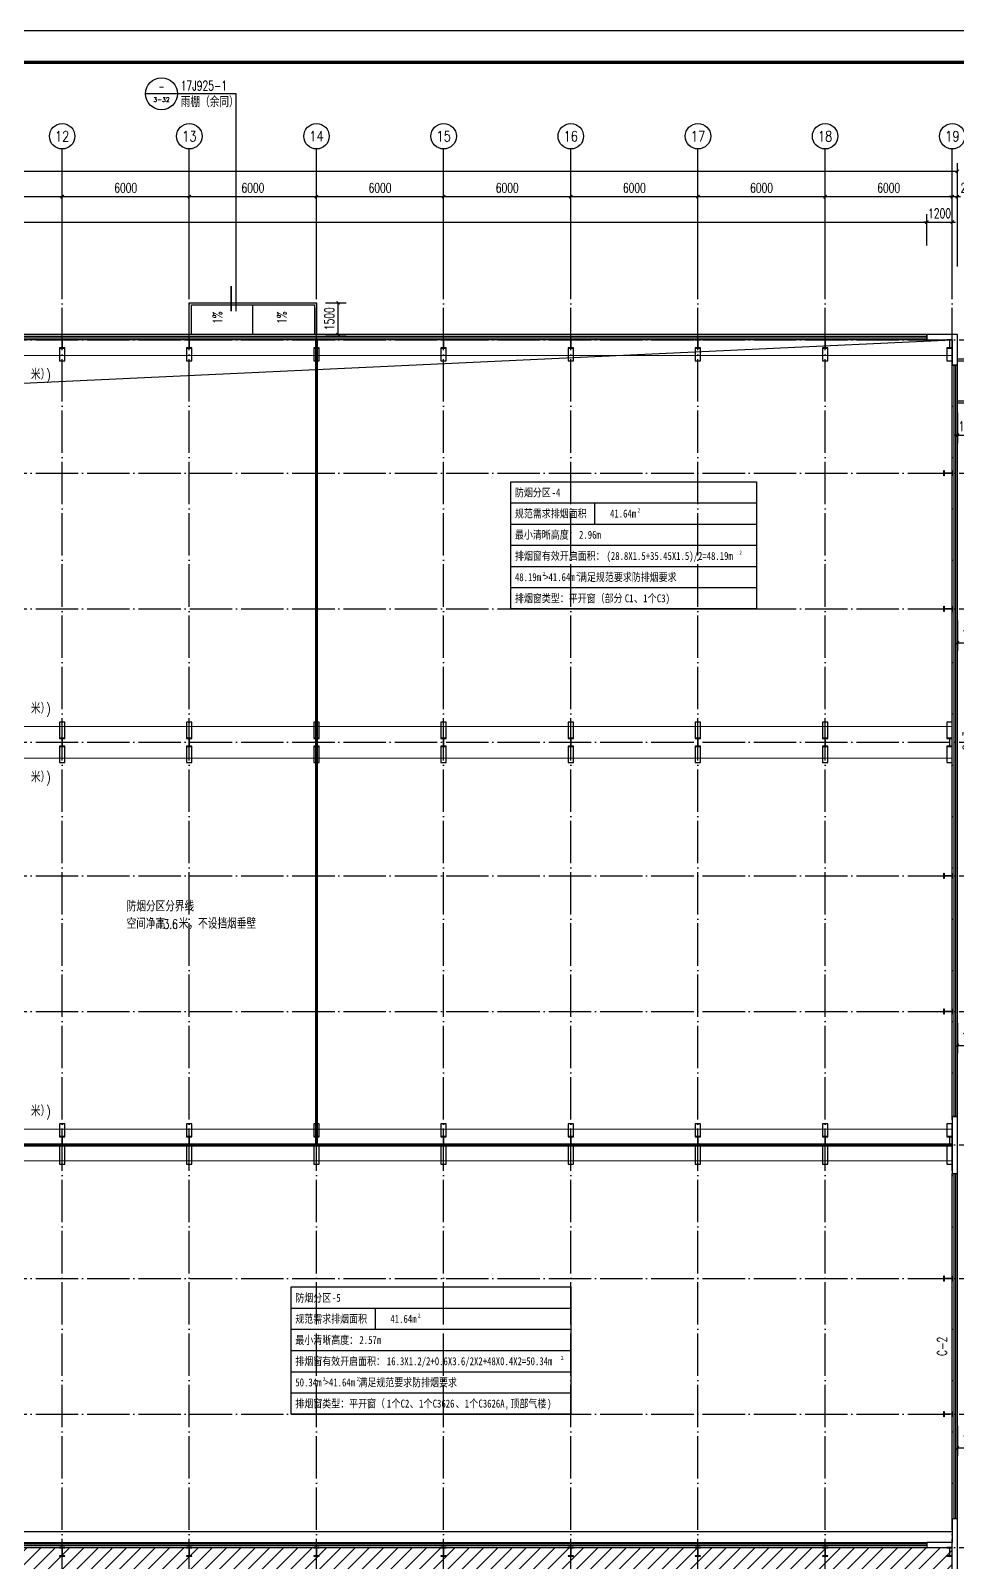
# Model space of a CAD drawing. Extents: x 1900113 to 2270874, y 17288394 to 17931430.
# Drawn here: x 2198437 to 2242164, y 17655456 to 17727738 of the extents above; entities that cross this region are included whole.
import ezdxf
from ezdxf.enums import TextEntityAlignment as Align

# ---------------------------------------------------------------- set-up
doc = ezdxf.new("R2010")
doc.units = 0
doc.header["$LTSCALE"] = 1000
doc.header["$MEASUREMENT"] = 0
doc.linetypes.add('DASH', pattern=[0.35, 0.25, -0.1])
doc.linetypes.add('DOTE', pattern=[2.42, 2, -0.2, 0.02, -0.2])
doc.layers.get('Defpoints').update_dxf_attribs({"color": 250})
for name, color, linetype in [('0 -  屋顶线', 150, 'Continuous'), ('AXIS_TEXT', 7, 'Continuous'), ('AXIS_内部', 151, 'Continuous'), ('AXIS_外部', 171, 'Continuous'), ('COLUMN', 2, 'Continuous'), ('DIM_IDEN', 171, 'Continuous'), ('DIM_LEAD', 145, 'Continuous'), ('DIM_SYMB', 165, 'Continuous'), ('DOTE', 1, 'DOTE'), ('PUB_TEXT', 7, 'Continuous'), ('PUB_WALL', 9, 'Continuous'), ('TK', 4, 'Continuous'), ('WALL-PARAPET', 6, 'Continuous'), ('WINDOW', 140, 'Continuous'), ('WINDOW_TEXT', 7, 'Continuous')]:
    doc.layers.add(name, color=color, linetype=linetype)
doc.styles.add('_TCH_AXIS', font='COMPLEX', dxfattribs={"bigfont": 'GBCBIG'})
doc.styles.add('_TCH_DIM', font='SIMPLEX', dxfattribs={"bigfont": 'GBCBIG'})
doc.styles.add('_TCH_DIM_T3', font='SIMPLEX', dxfattribs={"width": 0.705882, "bigfont": 'GBCBIG'})
doc.styles.add('_TCH_LABEL', font='COMPLEX', dxfattribs={"bigfont": 'GBCBIG'})
doc.styles.add('_TCH_WINDOW', font='SIMPLEX', dxfattribs={"height": 3.5, "bigfont": 'GBCBIG'})
doc.styles.add('COMPLEX', font='COMPLEX')
doc.styles.add('YAYA', font='', dxfattribs={"width": 0.8, "height": 1})
doc.styles.get('YAYA').set_extended_font_data('SimSun')
doc.dimstyles.new('_TCH_ARCH&&150', dxfattribs={"dimtxt": 446.25, "dimasz": 150, "dimexe": 375, "dimexo": 450, "dimgap": 189.375, "dimtad": 1, "dimdec": 0, "dimzin": 0, "dimdsep": 46, "dimtxsty": '_TCH_DIM_T3', "dimblk": 'ARCHTICK', "dimcen": 0.09, "dimclrt": 7, "dimazin": 2, "dimtfac": 1, "dimtdec": 0, "dimtix": 1, "dimtmove": 2, "dimatfit": 3, "dimfxl": 0, "dimtolj": 1, "dimtzin": 0, "dimarcsym": 0})

# ---------------------------------------------------------------- blocks, each defined once
blk = doc.blocks.new('A$C3ACC4A1C')
at = {"layer": 'COLUMN'}
h = blk.add_hatch(color=256, dxfattribs=at)
h.paths.add_polyline_path([(125, 400), (0, 400), (0, 388), (120, 388), (120, 200), (125, 200)])
h.paths.add_polyline_path([(250, 400), (125, 400), (125, 200), (130, 200), (130, 388), (250, 388)])
h.paths.add_polyline_path([(250, 12), (130, 12), (130, 200), (125, 200), (125, 0), (250, 0)])
h.paths.add_polyline_path([(125, 200), (120, 200), (120, 12), (0, 12), (0, 0), (125, 0)])
blk.add_lwpolyline([(0, 0), (0, 12), (120, 12), (120, 388), (0, 388), (0, 400), (250, 400), (250, 388), (130, 388), (130, 12), (250, 12), (250, 0)], close=True, dxfattribs=at)
blk = doc.blocks.new('GeYuanFrame_73583436', base_point=(20.09, 4.53))
at = {"layer": 'TK'}
blk.add_lwpolyline([(20.09, 4.53), (20.09, 598.53), (1071.09, 598.53), (1071.09, 4.53)], close=True, dxfattribs=at)
at = {"layer": 'TK', "const_width": 1}
blk.add_lwpolyline([(45.09, 588.53), (1061.09, 588.53), (1061.09, 14.53), (45.09, 14.53)], close=True, dxfattribs=at)
blk = doc.blocks.new('_ArchTick')
at = {"color": 0, "linetype": 'ByBlock', "const_width": 0.4}
blk.add_lwpolyline([(-0.5, -0.5), (0.5, 0.5)], dxfattribs=at)
blk = doc.blocks.new('*D197')
at = {"layer": 'AXIS_内部', "color": 0, "lineweight": -2}
for p, q in [((2242164, 17709703), (2242164, 17708278)), ((2243364, 17709703), (2243364, 17708278)), ((2242164, 17708653), (2242014, 17708653)), ((2242164, 17708653), (2243364, 17708653)), ((2243364, 17708653), (2243514, 17708653))]:
    blk.add_line(p, q, dxfattribs=at)
at = {"layer": 'Defpoints', "color": 0}
for p in [(2242164, 17710153), (2243364, 17710153), (2243364, 17708653)]:
    blk.add_point(p, dxfattribs=at)
at = {"layer": 'AXIS_内部', "color": 0, "lineweight": -2, "xscale": 150, "yscale": 150, "zscale": 150}
blk.add_blockref('_ArchTick', (2242164, 17708653), dxfattribs=at)
at = {"layer": 'AXIS_内部', "color": 0, "lineweight": -2, "xscale": 150, "yscale": 150, "zscale": 150, "rotation": 180}
blk.add_blockref('_ArchTick', (2243364, 17708653), dxfattribs=at)
at = {"layer": 'AXIS_内部', "color": 7, "insert": (2242764, 17709066), "char_height": 446.2, "attachment_point": 5, "style": '_TCH_DIM_T3'}
blk.add_mtext('\\A1;1200', dxfattribs=at)
blk = doc.blocks.new('*D198')
at = {"layer": 'AXIS_内部', "color": 0, "lineweight": -2}
for p, q in [((2242164, 17699903), (2242164, 17698478)), ((2243664, 17699903), (2243664, 17698478)), ((2242164, 17698853), (2243664, 17698853))]:
    blk.add_line(p, q, dxfattribs=at)
at = {"layer": 'Defpoints', "color": 0}
for p in [(2242164, 17700353), (2243664, 17700353), (2243664, 17698853)]:
    blk.add_point(p, dxfattribs=at)
at = {"layer": 'AXIS_内部', "color": 0, "lineweight": -2, "xscale": 150, "yscale": 150, "zscale": 150, "rotation": 180}
blk.add_blockref('_ArchTick', (2242164, 17698853), dxfattribs=at)
at = {"layer": 'AXIS_内部', "color": 0, "lineweight": -2, "xscale": 150, "yscale": 150, "zscale": 150}
blk.add_blockref('_ArchTick', (2243664, 17698853), dxfattribs=at)
at = {"layer": 'AXIS_内部', "color": 7, "insert": (2242914, 17699266), "char_height": 446.2, "attachment_point": 5, "style": '_TCH_DIM_T3'}
blk.add_mtext('\\A1;1500', dxfattribs=at)
blk = doc.blocks.new('*D208')
at = {"layer": 'AXIS_内部', "color": 0, "lineweight": -2}
for p, q in [((2242164, 17680903), (2242164, 17679478)), ((2243664, 17680903), (2243664, 17679478)), ((2242164, 17679853), (2243664, 17679853))]:
    blk.add_line(p, q, dxfattribs=at)
at = {"layer": 'Defpoints', "color": 0}
for p in [(2242164, 17681353), (2243664, 17681353), (2243664, 17679853)]:
    blk.add_point(p, dxfattribs=at)
at = {"layer": 'AXIS_内部', "color": 0, "lineweight": -2, "xscale": 150, "yscale": 150, "zscale": 150, "rotation": 180}
blk.add_blockref('_ArchTick', (2242164, 17679853), dxfattribs=at)
at = {"layer": 'AXIS_内部', "color": 0, "lineweight": -2, "xscale": 150, "yscale": 150, "zscale": 150}
blk.add_blockref('_ArchTick', (2243664, 17679853), dxfattribs=at)
at = {"layer": 'AXIS_内部', "color": 7, "insert": (2242914, 17680266), "char_height": 446.2, "attachment_point": 5, "style": '_TCH_DIM_T3'}
blk.add_mtext('\\A1;1500', dxfattribs=at)
blk = doc.blocks.new('*D227')
at = {"layer": 'AXIS_内部', "color": 0, "lineweight": -2}
for p, q in [((2240724, 17718703), (2240574, 17718703)), ((2240724, 17717603), (2240724, 17719078)), ((2240724, 17718703), (2241924, 17718703)), ((2241924, 17717603), (2241924, 17719078)), ((2241924, 17718703), (2242074, 17718703))]:
    blk.add_line(p, q, dxfattribs=at)
at = {"layer": 'Defpoints', "color": 0}
for p in [(2241924, 17718703), (2240724, 17717153), (2241924, 17717153)]:
    blk.add_point(p, dxfattribs=at)
at = {"layer": 'AXIS_内部', "color": 0, "lineweight": -2, "xscale": 150, "yscale": 150, "zscale": 150}
blk.add_blockref('_ArchTick', (2240724, 17718703), dxfattribs=at)
at = {"layer": 'AXIS_内部', "color": 0, "lineweight": -2, "xscale": 150, "yscale": 150, "zscale": 150, "rotation": 180}
blk.add_blockref('_ArchTick', (2241924, 17718703), dxfattribs=at)
at = {"layer": 'AXIS_内部', "color": 7, "insert": (2241324, 17719116), "char_height": 446.2, "attachment_point": 5, "style": '_TCH_DIM_T3'}
blk.add_mtext('\\A1;1200', dxfattribs=at)
blk = doc.blocks.new('*D228')
at = {"layer": 'AXIS_内部', "color": 0, "lineweight": -2}
for p, q in [((2135124, 17717603), (2135124, 17719078)), ((2135124, 17718703), (2240724, 17718703)), ((2240724, 17717603), (2240724, 17719078))]:
    blk.add_line(p, q, dxfattribs=at)
at = {"layer": 'Defpoints', "color": 0}
for p in [(2240724, 17718703), (2135124, 17717153), (2240724, 17717153)]:
    blk.add_point(p, dxfattribs=at)
at = {"layer": 'AXIS_内部', "color": 0, "lineweight": -2, "xscale": 150, "yscale": 150, "zscale": 150, "rotation": 180}
blk.add_blockref('_ArchTick', (2135124, 17718703), dxfattribs=at)
at = {"layer": 'AXIS_内部', "color": 0, "lineweight": -2, "xscale": 150, "yscale": 150, "zscale": 150}
blk.add_blockref('_ArchTick', (2240724, 17718703), dxfattribs=at)
at = {"layer": 'AXIS_内部', "color": 7, "insert": (2187924, 17719116), "char_height": 446.2, "attachment_point": 5, "style": '_TCH_DIM_T3'}
blk.add_mtext('\\A1;105600', dxfattribs=at)
blk = doc.blocks.new('*D498')
at = {"layer": 'AXIS_内部', "color": 0, "lineweight": -2}
for p, q in [((2242164, 17661903), (2242164, 17660478)), ((2243664, 17661903), (2243664, 17660478)), ((2242164, 17660853), (2243664, 17660853))]:
    blk.add_line(p, q, dxfattribs=at)
at = {"layer": 'Defpoints', "color": 0}
for p in [(2242164, 17662353), (2243664, 17662353), (2243664, 17660853)]:
    blk.add_point(p, dxfattribs=at)
at = {"layer": 'AXIS_内部', "color": 0, "lineweight": -2, "xscale": 150, "yscale": 150, "zscale": 150, "rotation": 180}
blk.add_blockref('_ArchTick', (2242164, 17660853), dxfattribs=at)
at = {"layer": 'AXIS_内部', "color": 0, "lineweight": -2, "xscale": 150, "yscale": 150, "zscale": 150}
blk.add_blockref('_ArchTick', (2243664, 17660853), dxfattribs=at)
at = {"layer": 'AXIS_内部', "color": 7, "insert": (2242914, 17661266), "char_height": 446.2, "attachment_point": 5, "style": '_TCH_DIM_T3'}
blk.add_mtext('\\A1;1500', dxfattribs=at)
blk = doc.blocks.new('*D499')
at = {"layer": 'AXIS_内部', "color": 0, "lineweight": -2}
for p, q in [((2212344, 17714893), (2213319, 17714893)), ((2212944, 17713393), (2212944, 17714893)), ((2212344, 17713393), (2213319, 17713393))]:
    blk.add_line(p, q, dxfattribs=at)
at = {"layer": 'Defpoints', "color": 0}
for p in [(2211894, 17714893), (2212944, 17714893), (2211894, 17713393)]:
    blk.add_point(p, dxfattribs=at)
at = {"layer": 'AXIS_内部', "color": 0, "lineweight": -2, "xscale": 150, "yscale": 150, "zscale": 150}
for p, rotation in [((2212944, 17714893), 90), ((2212944, 17713393), 270)]:
    blk.add_blockref('_ArchTick', p, dxfattribs=dict(at, rotation=rotation))
at = {"layer": 'AXIS_内部', "color": 7, "insert": (2212531, 17714143), "char_height": 446.2, "attachment_point": 5, "rotation": 90, "style": '_TCH_DIM_T3'}
blk.add_mtext('\\A1;1500', dxfattribs=at)
blk = doc.blocks.new('*D534')
at = {"layer": 'AXIS_外部', "color": 0, "lineweight": -2}
for p, q in [((2193924, 17716603), (2193924, 17720278)), ((2199924, 17716603), (2199924, 17720278)), ((2193924, 17719903), (2199924, 17719903))]:
    blk.add_line(p, q, dxfattribs=at)
at = {"layer": 'Defpoints', "color": 0}
for p in [(2199924, 17719903), (2193924, 17716153), (2199924, 17716153)]:
    blk.add_point(p, dxfattribs=at)
at = {"layer": 'AXIS_外部', "color": 0, "lineweight": -2, "xscale": 150, "yscale": 150, "zscale": 150, "rotation": 180}
blk.add_blockref('_ArchTick', (2193924, 17719903), dxfattribs=at)
at = {"layer": 'AXIS_外部', "color": 0, "lineweight": -2, "xscale": 150, "yscale": 150, "zscale": 150}
blk.add_blockref('_ArchTick', (2199924, 17719903), dxfattribs=at)
at = {"layer": 'AXIS_外部', "color": 7, "insert": (2196924, 17720316), "char_height": 446.2, "attachment_point": 5, "style": '_TCH_DIM_T3'}
blk.add_mtext('\\A1;6000', dxfattribs=at)
blk = doc.blocks.new('*D535')
at = {"layer": 'AXIS_外部', "color": 0, "lineweight": -2}
for p, q in [((2199924, 17716603), (2199924, 17720278)), ((2205924, 17716603), (2205924, 17720278)), ((2199924, 17719903), (2205924, 17719903))]:
    blk.add_line(p, q, dxfattribs=at)
at = {"layer": 'Defpoints', "color": 0}
for p in [(2205924, 17719903), (2199924, 17716153), (2205924, 17716153)]:
    blk.add_point(p, dxfattribs=at)
at = {"layer": 'AXIS_外部', "color": 0, "lineweight": -2, "xscale": 150, "yscale": 150, "zscale": 150, "rotation": 180}
blk.add_blockref('_ArchTick', (2199924, 17719903), dxfattribs=at)
at = {"layer": 'AXIS_外部', "color": 0, "lineweight": -2, "xscale": 150, "yscale": 150, "zscale": 150}
blk.add_blockref('_ArchTick', (2205924, 17719903), dxfattribs=at)
at = {"layer": 'AXIS_外部', "color": 7, "insert": (2202924, 17720316), "char_height": 446.2, "attachment_point": 5, "style": '_TCH_DIM_T3'}
blk.add_mtext('\\A1;6000', dxfattribs=at)
blk = doc.blocks.new('*D536')
at = {"layer": 'AXIS_外部', "color": 0, "lineweight": -2}
for p, q in [((2205924, 17716603), (2205924, 17720278)), ((2211924, 17716603), (2211924, 17720278)), ((2205924, 17719903), (2211924, 17719903))]:
    blk.add_line(p, q, dxfattribs=at)
at = {"layer": 'Defpoints', "color": 0}
for p in [(2211924, 17719903), (2205924, 17716153), (2211924, 17716153)]:
    blk.add_point(p, dxfattribs=at)
at = {"layer": 'AXIS_外部', "color": 0, "lineweight": -2, "xscale": 150, "yscale": 150, "zscale": 150, "rotation": 180}
blk.add_blockref('_ArchTick', (2205924, 17719903), dxfattribs=at)
at = {"layer": 'AXIS_外部', "color": 0, "lineweight": -2, "xscale": 150, "yscale": 150, "zscale": 150}
blk.add_blockref('_ArchTick', (2211924, 17719903), dxfattribs=at)
at = {"layer": 'AXIS_外部', "color": 7, "insert": (2208924, 17720316), "char_height": 446.2, "attachment_point": 5, "style": '_TCH_DIM_T3'}
blk.add_mtext('\\A1;6000', dxfattribs=at)
blk = doc.blocks.new('*D537')
at = {"layer": 'AXIS_外部', "color": 0, "lineweight": -2}
for p, q in [((2211924, 17716603), (2211924, 17720278)), ((2217924, 17716603), (2217924, 17720278)), ((2211924, 17719903), (2217924, 17719903))]:
    blk.add_line(p, q, dxfattribs=at)
at = {"layer": 'Defpoints', "color": 0}
for p in [(2217924, 17719903), (2211924, 17716153), (2217924, 17716153)]:
    blk.add_point(p, dxfattribs=at)
at = {"layer": 'AXIS_外部', "color": 0, "lineweight": -2, "xscale": 150, "yscale": 150, "zscale": 150, "rotation": 180}
blk.add_blockref('_ArchTick', (2211924, 17719903), dxfattribs=at)
at = {"layer": 'AXIS_外部', "color": 0, "lineweight": -2, "xscale": 150, "yscale": 150, "zscale": 150}
blk.add_blockref('_ArchTick', (2217924, 17719903), dxfattribs=at)
at = {"layer": 'AXIS_外部', "color": 7, "insert": (2214924, 17720316), "char_height": 446.2, "attachment_point": 5, "style": '_TCH_DIM_T3'}
blk.add_mtext('\\A1;6000', dxfattribs=at)
blk = doc.blocks.new('*D538')
at = {"layer": 'AXIS_外部', "color": 0, "lineweight": -2}
for p, q in [((2217924, 17716603), (2217924, 17720278)), ((2223924, 17716603), (2223924, 17720278)), ((2217924, 17719903), (2223924, 17719903))]:
    blk.add_line(p, q, dxfattribs=at)
at = {"layer": 'Defpoints', "color": 0}
for p in [(2223924, 17719903), (2217924, 17716153), (2223924, 17716153)]:
    blk.add_point(p, dxfattribs=at)
at = {"layer": 'AXIS_外部', "color": 0, "lineweight": -2, "xscale": 150, "yscale": 150, "zscale": 150, "rotation": 180}
blk.add_blockref('_ArchTick', (2217924, 17719903), dxfattribs=at)
at = {"layer": 'AXIS_外部', "color": 0, "lineweight": -2, "xscale": 150, "yscale": 150, "zscale": 150}
blk.add_blockref('_ArchTick', (2223924, 17719903), dxfattribs=at)
at = {"layer": 'AXIS_外部', "color": 7, "insert": (2220924, 17720316), "char_height": 446.2, "attachment_point": 5, "style": '_TCH_DIM_T3'}
blk.add_mtext('\\A1;6000', dxfattribs=at)
blk = doc.blocks.new('*D539')
at = {"layer": 'AXIS_外部', "color": 0, "lineweight": -2}
for p, q in [((2223924, 17716603), (2223924, 17720278)), ((2229924, 17716603), (2229924, 17720278)), ((2223924, 17719903), (2229924, 17719903))]:
    blk.add_line(p, q, dxfattribs=at)
at = {"layer": 'Defpoints', "color": 0}
for p in [(2229924, 17719903), (2223924, 17716153), (2229924, 17716153)]:
    blk.add_point(p, dxfattribs=at)
at = {"layer": 'AXIS_外部', "color": 0, "lineweight": -2, "xscale": 150, "yscale": 150, "zscale": 150, "rotation": 180}
blk.add_blockref('_ArchTick', (2223924, 17719903), dxfattribs=at)
at = {"layer": 'AXIS_外部', "color": 0, "lineweight": -2, "xscale": 150, "yscale": 150, "zscale": 150}
blk.add_blockref('_ArchTick', (2229924, 17719903), dxfattribs=at)
at = {"layer": 'AXIS_外部', "color": 7, "insert": (2226924, 17720316), "char_height": 446.2, "attachment_point": 5, "style": '_TCH_DIM_T3'}
blk.add_mtext('\\A1;6000', dxfattribs=at)
blk = doc.blocks.new('*D540')
at = {"layer": 'AXIS_外部', "color": 0, "lineweight": -2}
for p, q in [((2229924, 17716603), (2229924, 17720278)), ((2235924, 17716603), (2235924, 17720278)), ((2229924, 17719903), (2235924, 17719903))]:
    blk.add_line(p, q, dxfattribs=at)
at = {"layer": 'Defpoints', "color": 0}
for p in [(2235924, 17719903), (2229924, 17716153), (2235924, 17716153)]:
    blk.add_point(p, dxfattribs=at)
at = {"layer": 'AXIS_外部', "color": 0, "lineweight": -2, "xscale": 150, "yscale": 150, "zscale": 150, "rotation": 180}
blk.add_blockref('_ArchTick', (2229924, 17719903), dxfattribs=at)
at = {"layer": 'AXIS_外部', "color": 0, "lineweight": -2, "xscale": 150, "yscale": 150, "zscale": 150}
blk.add_blockref('_ArchTick', (2235924, 17719903), dxfattribs=at)
at = {"layer": 'AXIS_外部', "color": 7, "insert": (2232924, 17720316), "char_height": 446.2, "attachment_point": 5, "style": '_TCH_DIM_T3'}
blk.add_mtext('\\A1;6000', dxfattribs=at)
blk = doc.blocks.new('*D541')
at = {"layer": 'AXIS_外部', "color": 0, "lineweight": -2}
for p, q in [((2235924, 17716603), (2235924, 17720278)), ((2241924, 17716603), (2241924, 17720278)), ((2235924, 17719903), (2241924, 17719903))]:
    blk.add_line(p, q, dxfattribs=at)
at = {"layer": 'Defpoints', "color": 0}
for p in [(2241924, 17719903), (2235924, 17716153), (2241924, 17716153)]:
    blk.add_point(p, dxfattribs=at)
at = {"layer": 'AXIS_外部', "color": 0, "lineweight": -2, "xscale": 150, "yscale": 150, "zscale": 150, "rotation": 180}
blk.add_blockref('_ArchTick', (2235924, 17719903), dxfattribs=at)
at = {"layer": 'AXIS_外部', "color": 0, "lineweight": -2, "xscale": 150, "yscale": 150, "zscale": 150}
blk.add_blockref('_ArchTick', (2241924, 17719903), dxfattribs=at)
at = {"layer": 'AXIS_外部', "color": 7, "insert": (2238924, 17720316), "char_height": 446.2, "attachment_point": 5, "style": '_TCH_DIM_T3'}
blk.add_mtext('\\A1;6000', dxfattribs=at)
blk = doc.blocks.new('*D542')
at = {"layer": 'AXIS_外部', "color": 0, "lineweight": -2}
for p, q in [((2241924, 17716603), (2241924, 17720278)), ((2242164, 17716603), (2242164, 17720278)), ((2241924, 17719903), (2241774, 17719903)), ((2241924, 17719903), (2242164, 17719903)), ((2242164, 17719903), (2242314, 17719903))]:
    blk.add_line(p, q, dxfattribs=at)
at = {"layer": 'Defpoints', "color": 0}
for p in [(2242164, 17719903), (2241924, 17716153), (2242164, 17716153)]:
    blk.add_point(p, dxfattribs=at)
at = {"layer": 'AXIS_外部', "color": 0, "lineweight": -2, "xscale": 150, "yscale": 150, "zscale": 150}
blk.add_blockref('_ArchTick', (2241924, 17719903), dxfattribs=at)
at = {"layer": 'AXIS_外部', "color": 0, "lineweight": -2, "xscale": 150, "yscale": 150, "zscale": 150, "rotation": 180}
blk.add_blockref('_ArchTick', (2242164, 17719903), dxfattribs=at)
at = {"layer": 'AXIS_外部', "color": 7, "insert": (2242719, 17720316), "char_height": 446.2, "attachment_point": 5, "style": '_TCH_DIM_T3'}
blk.add_mtext('\\A1;240', dxfattribs=at)
blk = doc.blocks.new('*D543')
at = {"layer": 'AXIS_外部', "color": 0, "lineweight": -2}
for p, q in [((2133684, 17716603), (2133684, 17721478)), ((2242164, 17716603), (2242164, 17721478)), ((2133684, 17721103), (2242164, 17721103))]:
    blk.add_line(p, q, dxfattribs=at)
at = {"layer": 'Defpoints', "color": 0}
for p in [(2242164, 17721103), (2133684, 17716153), (2242164, 17716153)]:
    blk.add_point(p, dxfattribs=at)
at = {"layer": 'AXIS_外部', "color": 0, "lineweight": -2, "xscale": 150, "yscale": 150, "zscale": 150, "rotation": 180}
blk.add_blockref('_ArchTick', (2133684, 17721103), dxfattribs=at)
at = {"layer": 'AXIS_外部', "color": 0, "lineweight": -2, "xscale": 150, "yscale": 150, "zscale": 150}
blk.add_blockref('_ArchTick', (2242164, 17721103), dxfattribs=at)
at = {"layer": 'AXIS_外部', "color": 7, "insert": (2187924, 17721516), "char_height": 446.2, "attachment_point": 5, "style": '_TCH_DIM_T3'}
blk.add_mtext('\\A1;108480', dxfattribs=at)
blk = doc.blocks.new('$WINLIB2D$00000001')
for p, q in [((-0.5, 0.5), (0.5, 0.5)), ((-0.5, 0.5), (-0.5, -0.5)), ((0.5, -0.5), (0.5, 0.5)), ((0.5, 0.16667), (-0.5, 0.16667)), ((0.5, -0.16667), (-0.5, -0.16667)), ((-0.5, -0.5), (0.5, -0.5))]:
    blk.add_line(p, q)
blk = doc.blocks.new('_AXISO')
blk.add_circle((0, 0), 0.5)
at = {"layer": 'AXIS_TEXT', "style": 'COMPLEX', "width": 1.041667}
blk.add_attdef('A', text='', height=0.56, dxfattribs=at).set_placement((-0.25, -0.28), (0.25, -0.28), align=Align.FIT)

msp = doc.modelspace()

# ---------------------------------------------------------------- hatches: boundary and pattern name
h = msp.add_hatch()
h.set_pattern_fill('ANSI31', color=250, scale=300, style=0)
h.set_pattern_definition([(45, (53131.6, -1230649.84), (-336.759605, 336.759605), [])])
h.paths.add_polyline_path([(2241923.5, 17656153.4), (2133923.5, 17656153.4), (2133923.5, 17652153.4), (2187810, 17652153.4), (2187886.5, 17652363.4), (2187960.5, 17651943.4), (2188035, 17652153.4), (2241923.5, 17652153.4)])
h.paths.add_polyline_path([(2186716.3, 17653731.3), (2187472.4, 17653731.3), (2187472.4, 17654978.8), (2186716.3, 17654978.8)], flags=24)
h.paths.add_polyline_path([(2185343, 17653707.6), (2187144.5, 17653707.6), (2187144.5, 17655029.1), (2185343, 17655029.1)], flags=24)
h.paths.add_polyline_path([(2184334.6, 17653731.3), (2185771.2, 17653731.3), (2185771.2, 17654978.8), (2184334.6, 17654978.8)], flags=24)
h.paths.add_polyline_path([(2182956.5, 17653691.5), (2184767.5, 17653691.5), (2184767.5, 17655041.5), (2182956.5, 17655041.5)], flags=24)

# ---------------------------------------------------------------- linework, layer by layer
at = {"color": 156, "linetype": 'DASH', "ltscale": 2, "const_width": 150}
for points in [[(2211923.5, 17713153.4), (2211923.5, 17675153.4)], [(2133923.5, 17675153.4), (2241923.5, 17675153.4)]]:
    msp.add_lwpolyline(points, dxfattribs=at)
at = {"layer": '0 -  屋顶线'}
msp.add_line((2208923.5, 17713413.4), (2208923.5, 17714793.4), dxfattribs=at)
for points in [[(2205923.5, 17714893.4), (2211923.5, 17714893.4), (2211923.5, 17713393.4), (2205923.5, 17713393.4)], [(2206023.5, 17714793.4), (2211823.5, 17714793.4), (2211823.5, 17713393.4), (2206023.5, 17713393.4)], [(2243363.5, 17712253.4), (2243363.5, 17710153.4), (2242163.5, 17710153.4), (2242163.5, 17712253.4)], [(2243263.5, 17712153.4), (2243263.5, 17710253.4), (2242163.5, 17710253.4), (2242163.5, 17712153.4)]]:
    msp.add_lwpolyline(points, close=True, dxfattribs=at)
at = {"layer": 'AXIS_外部'}
for p, q in [((2199923.5, 17716153.4), (2199923.5, 17722153.4)), ((2205923.5, 17716153.4), (2205923.5, 17722153.4)), ((2211923.5, 17716153.4), (2211923.5, 17722153.4)), ((2217923.5, 17716153.4), (2217923.5, 17722153.4)), ((2223923.5, 17716153.4), (2223923.5, 17722153.4)), ((2229923.5, 17716153.4), (2229923.5, 17722153.4)), ((2235923.5, 17716153.4), (2235923.5, 17722153.4)), ((2241923.5, 17716153.4), (2241923.5, 17722153.4))]:
    msp.add_line(p, q, dxfattribs=at)
at = {"layer": 'DIM_IDEN'}
for p, q in [((2205362.2, 17724758.1), (2203862.2, 17724758.1)), ((2208129.3, 17724758.1), (2205362.2, 17724758.1)), ((2208129.3, 17714495.8), (2208129.3, 17724758.1))]:
    msp.add_line(p, q, dxfattribs=at)
at = {"layer": 'DIM_IDEN', "const_width": 75}
msp.add_lwpolyline([(2207904.3, 17714495.8), (2207904.3, 17715679.4)], dxfattribs=at)
at = {"layer": 'DIM_IDEN'}
msp.add_circle((2204612.2, 17724758.1), 750, dxfattribs=at)
at = {"layer": 'DIM_LEAD'}
for p, q in [((2225050, 17705453.4), (2225050, 17704453.4)), ((2221087.5, 17704453.4), (2232682.3, 17704453.4)), ((2221087.5, 17703453.4), (2232682.3, 17703453.4)), ((2221087.5, 17702453.4), (2232682.3, 17702453.4)), ((2221087.5, 17701453.4), (2232682.3, 17701453.4)), ((2221087.5, 17700453.4), (2232682.3, 17700453.4)), ((2221087.5, 17700453.4), (2232682.3, 17700453.4)), ((2214687.2, 17667453.4), (2214687.2, 17666453.4)), ((2210724.7, 17666453.4), (2223923.5, 17666453.4)), ((2210724.7, 17665453.4), (2223923.5, 17665453.4)), ((2210724.7, 17664453.4), (2223923.5, 17664453.4)), ((2210724.7, 17663453.4), (2223923.5, 17663453.4)), ((2210724.7, 17662453.4), (2223923.5, 17662453.4)), ((2210724.7, 17662453.4), (2223923.5, 17662453.4))]:
    msp.add_line(p, q, dxfattribs=at)
for points in [[(2221087.5, 17706453.4), (2232682.3, 17706453.4), (2232682.3, 17700453.4), (2221087.5, 17700453.4)], [(2221087.5, 17705453.4), (2232682.3, 17705453.4), (2232682.3, 17700453.4), (2221087.5, 17700453.4)], [(2210724.7, 17668453.4), (2223923.5, 17668453.4), (2223923.5, 17662453.4), (2210724.7, 17662453.4)], [(2210724.7, 17667453.4), (2223923.5, 17667453.4), (2223923.5, 17662453.4), (2210724.7, 17662453.4)]]:
    msp.add_lwpolyline(points, close=True, dxfattribs=at)
at = {"layer": 'DIM_SYMB'}
for points in [[(2207636.8, 17713554.8, 0, 0, 0), (2207636.8, 17714301, 120, 0, 0), (2207636.8, 17714751, 0, 0, 0)], [(2210674.4, 17713554.8, 0, 0, 0), (2210674.4, 17714301, 120, 0, 0), (2210674.4, 17714751, 0, 0, 0)], [(2202963.8, 17685984.5, 0, 0, 0), (2209787.1, 17685984.5, 0, 0, 0), (2211630, 17683842.5, 120, 0, 0), (2211923.5, 17683501.3, 0, 0, 0)]]:
    msp.add_lwpolyline(points, format="xyseb", dxfattribs=at)
at = {"layer": 'DOTE'}
for p, q in [((2199923.5, 17652153.4), (2199923.5, 17716153.4)), ((2205923.5, 17652153.4), (2205923.5, 17716153.4)), ((2211923.5, 17652153.4), (2211923.5, 17716153.4)), ((2217923.5, 17652153.4), (2217923.5, 17716153.4)), ((2223923.5, 17652153.4), (2223923.5, 17716153.4)), ((2229923.5, 17652153.4), (2229923.5, 17716153.4)), ((2235923.5, 17652153.4), (2235923.5, 17716153.4)), ((2241923.5, 17652153.4), (2241923.5, 17716153.4)), ((2130923.5, 17713153.4), (2244923.5, 17713153.4)), ((2130923.5, 17706853.4), (2244923.5, 17706853.4)), ((2130923.5, 17700453.4), (2244923.5, 17700453.4)), ((2130923.5, 17694153.4), (2244923.5, 17694153.4)), ((2130923.5, 17687853.4), (2244923.5, 17687853.4)), ((2130923.5, 17681453.4), (2244923.5, 17681453.4)), ((2130923.5, 17675153.4), (2244923.5, 17675153.4)), ((2130923.5, 17668853.4), (2244923.5, 17668853.4)), ((2130923.5, 17662453.4), (2244923.5, 17662453.4)), ((2130923.5, 17656153.4), (2244923.5, 17656153.4))]:
    msp.add_line(p, q, dxfattribs=at)
at = {"layer": 'PUB_WALL', "color": 2}
for points in [[(2199798.5, 17712153.4), (2200048.5, 17712153.4), (2200048.5, 17712753.4), (2199798.5, 17712753.4)], [(2205798.5, 17712153.4), (2206048.5, 17712153.4), (2206048.5, 17712753.4), (2205798.5, 17712753.4)], [(2211798.5, 17712153.4), (2212048.5, 17712153.4), (2212048.5, 17712753.4), (2211798.5, 17712753.4)], [(2217798.5, 17712153.4), (2218048.5, 17712153.4), (2218048.5, 17712753.4), (2217798.5, 17712753.4)], [(2223798.5, 17712153.4), (2224048.5, 17712153.4), (2224048.5, 17712753.4), (2223798.5, 17712753.4)], [(2229798.5, 17712153.4), (2230048.5, 17712153.4), (2230048.5, 17712753.4), (2229798.5, 17712753.4)], [(2235798.5, 17712153.4), (2236048.5, 17712153.4), (2236048.5, 17712753.4), (2235798.5, 17712753.4)], [(2241673.5, 17712153.4), (2241923.5, 17712153.4), (2241923.5, 17712753.4), (2241673.5, 17712753.4)], [(2199798.5, 17694353.4), (2200048.5, 17694353.4), (2200048.5, 17695103.4), (2199798.5, 17695103.4)], [(2205798.5, 17694353.4), (2206048.5, 17694353.4), (2206048.5, 17695103.4), (2205798.5, 17695103.4)], [(2211798.5, 17694353.4), (2212048.5, 17694353.4), (2212048.5, 17695103.4), (2211798.5, 17695103.4)], [(2217798.5, 17694353.4), (2218048.5, 17694353.4), (2218048.5, 17695103.4), (2217798.5, 17695103.4)], [(2223798.5, 17694353.4), (2224048.5, 17694353.4), (2224048.5, 17695103.4), (2223798.5, 17695103.4)], [(2229798.5, 17694353.4), (2230048.5, 17694353.4), (2230048.5, 17695103.4), (2229798.5, 17695103.4)], [(2235798.5, 17694353.4), (2236048.5, 17694353.4), (2236048.5, 17695103.4), (2235798.5, 17695103.4)], [(2241673.5, 17694353.4), (2241923.5, 17694353.4), (2241923.5, 17695103.4), (2241673.5, 17695103.4)], [(2199798.5, 17693203.4), (2200048.5, 17693203.4), (2200048.5, 17693953.4), (2199798.5, 17693953.4)], [(2205798.5, 17693203.4), (2206048.5, 17693203.4), (2206048.5, 17693953.4), (2205798.5, 17693953.4)], [(2211798.5, 17693203.4), (2212048.5, 17693203.4), (2212048.5, 17693953.4), (2211798.5, 17693953.4)], [(2217798.5, 17693203.4), (2218048.5, 17693203.4), (2218048.5, 17693953.4), (2217798.5, 17693953.4)], [(2223798.5, 17693203.4), (2224048.5, 17693203.4), (2224048.5, 17693953.4), (2223798.5, 17693953.4)], [(2229798.5, 17693203.4), (2230048.5, 17693203.4), (2230048.5, 17693953.4), (2229798.5, 17693953.4)], [(2235798.5, 17693203.4), (2236048.5, 17693203.4), (2236048.5, 17693953.4), (2235798.5, 17693953.4)], [(2241673.5, 17693203.4), (2241923.5, 17693203.4), (2241923.5, 17693953.4), (2241673.5, 17693953.4)], [(2199798.5, 17675553.4), (2200048.5, 17675553.4), (2200048.5, 17676153.4), (2199798.5, 17676153.4)], [(2205798.5, 17675553.4), (2206048.5, 17675553.4), (2206048.5, 17676153.4), (2205798.5, 17676153.4)], [(2211798.5, 17675553.4), (2212048.5, 17675553.4), (2212048.5, 17676153.4), (2211798.5, 17676153.4)], [(2217798.5, 17675553.4), (2218048.5, 17675553.4), (2218048.5, 17676153.4), (2217798.5, 17676153.4)], [(2223798.5, 17675553.4), (2224048.5, 17675553.4), (2224048.5, 17676153.4), (2223798.5, 17676153.4)], [(2229798.5, 17675553.4), (2230048.5, 17675553.4), (2230048.5, 17676153.4), (2229798.5, 17676153.4)], [(2235798.5, 17675553.4), (2236048.5, 17675553.4), (2236048.5, 17676153.4), (2235798.5, 17676153.4)], [(2241673.5, 17675553.4), (2241923.5, 17675553.4), (2241923.5, 17676153.4), (2241673.5, 17676153.4)], [(2199798.5, 17674253.4), (2200048.5, 17674253.4), (2200048.5, 17675153.4), (2199798.5, 17675153.4)], [(2205798.5, 17674253.4), (2206048.5, 17674253.4), (2206048.5, 17675153.4), (2205798.5, 17675153.4)], [(2211798.5, 17674253.4), (2212048.5, 17674253.4), (2212048.5, 17675153.4), (2211798.5, 17675153.4)], [(2217798.5, 17674253.4), (2218048.5, 17674253.4), (2218048.5, 17675153.4), (2217798.5, 17675153.4)], [(2223798.5, 17674253.4), (2224048.5, 17674253.4), (2224048.5, 17675153.4), (2223798.5, 17675153.4)], [(2229798.5, 17674253.4), (2230048.5, 17674253.4), (2230048.5, 17675153.4), (2229798.5, 17675153.4)], [(2235798.5, 17674253.4), (2236048.5, 17674253.4), (2236048.5, 17675153.4), (2235798.5, 17675153.4)], [(2241673.5, 17674253.4), (2241923.5, 17674253.4), (2241923.5, 17675153.4), (2241673.5, 17675153.4)]]:
    msp.add_lwpolyline(points, close=True, dxfattribs=at)
at = {"layer": 'WALL-PARAPET'}
for p, q in [((2242163.5, 17713393.4), (2240723.5, 17713393.4)), ((2240723.5, 17713393.4), (2240723.5, 17713153.4)), ((2240723.5, 17713153.4), (2241923.5, 17713153.4)), ((2241923.5, 17713153.4), (2241923.5, 17711953.4)), ((2242163.5, 17711953.4), (2242163.5, 17713393.4)), ((2241923.5, 17711953.4), (2242163.5, 17711953.4)), ((2242163.5, 17676503.4), (2241923.5, 17676503.4)), ((2241923.5, 17676503.4), (2241923.5, 17673803.4)), ((2242163.5, 17673803.4), (2242163.5, 17676503.4)), ((2241923.5, 17673803.4), (2242163.5, 17673803.4)), ((2242163.5, 17657503.4), (2241923.5, 17657503.4)), ((2241923.5, 17657503.4), (2241923.5, 17656393.4)), ((2242163.5, 17656273.4), (2242163.5, 17657503.4)), ((2241923.5, 17656393.4), (2240723.5, 17656393.4)), ((2240723.5, 17656393.4), (2240723.5, 17656153.4)), ((2240723.5, 17656153.4), (2241923.5, 17656153.4)), ((2241923.5, 17652153.4), (2241923.5, 17656153.4)), ((2242163.5, 17652153.4), (2242163.5, 17656273.4))]:
    msp.add_line(p, q, dxfattribs=at)
at = {"layer": 'WINDOW'}
msp.add_lwpolyline([(2133923.5, 17656393.4), (2140728.2, 17708431.4), (2241923.5, 17713147.4)], dxfattribs=at)
at = {"layer": 'WINDOW', "color": 0, "linetype": 'DASH', "ltscale": 4, "const_width": 50}
for points in [[(2133923.5, 17712403.4), (2241923.5, 17712403.4)], [(2133923.5, 17694903.4), (2241923.5, 17694903.4)], [(2133923.5, 17693403.4), (2241923.5, 17693403.4)], [(2133923.5, 17675903.4), (2241923.5, 17675903.4)], [(2133923.5, 17674403.4), (2241923.5, 17674403.4)], [(2133923.5, 17656903.4), (2241923.5, 17656903.4)]]:
    msp.add_lwpolyline(points, dxfattribs=at)

# ---------------------------------------------------------------- block references
at = {"xscale": 150, "yscale": 150, "zscale": 150}
msp.add_blockref('GeYuanFrame_73583436', (2113223.5, 17638637.9), dxfattribs=at)
at = {"layer": 'AXIS_外部'}
ref = msp.add_blockref('_AXISO', (2199923.5, 17722753.4), dxfattribs=dict(at, xscale=1200, yscale=1200, zscale=1200))
ref.add_attrib('A', '12', dxfattribs={"layer": 'AXIS_TEXT', "height": 492.67, "style": '_TCH_AXIS'}).set_placement((2199583.3, 17722507), (2200263.7, 17722507), align=Align.FIT)
ref = msp.add_blockref('_AXISO', (2205923.5, 17722753.4), dxfattribs=dict(at, xscale=1200, yscale=1200, zscale=1200))
ref.add_attrib('A', '13', dxfattribs={"layer": 'AXIS_TEXT', "height": 492.67, "style": '_TCH_AXIS'}).set_placement((2205583.3, 17722507), (2206263.7, 17722507), align=Align.FIT)
ref = msp.add_blockref('_AXISO', (2211923.5, 17722753.4), dxfattribs=dict(at, xscale=1200, yscale=1200, zscale=1200))
ref.add_attrib('A', '14', dxfattribs={"layer": 'AXIS_TEXT', "height": 471.11, "style": '_TCH_AXIS'}).set_placement((2211575.8, 17722517.8), (2212271.2, 17722517.8), align=Align.FIT)
ref = msp.add_blockref('_AXISO', (2217923.5, 17722753.4), dxfattribs=dict(at, xscale=1200, yscale=1200, zscale=1200))
ref.add_attrib('A', '15', dxfattribs={"layer": 'AXIS_TEXT', "height": 492.67, "style": '_TCH_AXIS'}).set_placement((2217583.3, 17722507), (2218263.7, 17722507), align=Align.FIT)
ref = msp.add_blockref('_AXISO', (2223923.5, 17722753.4), dxfattribs=dict(at, xscale=1200, yscale=1200, zscale=1200))
ref.add_attrib('A', '16', dxfattribs={"layer": 'AXIS_TEXT', "height": 492.67, "style": '_TCH_AXIS'}).set_placement((2223583.3, 17722507), (2224263.7, 17722507), align=Align.FIT)
ref = msp.add_blockref('_AXISO', (2229923.5, 17722753.4), dxfattribs=dict(at, xscale=1200, yscale=1200, zscale=1200))
ref.add_attrib('A', '17', dxfattribs={"layer": 'AXIS_TEXT', "height": 492.67, "style": '_TCH_AXIS'}).set_placement((2229583.3, 17722507), (2230263.7, 17722507), align=Align.FIT)
ref = msp.add_blockref('_AXISO', (2235923.5, 17722753.4), dxfattribs=dict(at, xscale=1200, yscale=1200, zscale=1200))
ref.add_attrib('A', '18', dxfattribs={"layer": 'AXIS_TEXT', "height": 492.67, "style": '_TCH_AXIS'}).set_placement((2235583.3, 17722507), (2236263.7, 17722507), align=Align.FIT)
ref = msp.add_blockref('_AXISO', (2241923.5, 17722753.4), dxfattribs=dict(at, xscale=1200, yscale=1200, zscale=1200))
ref.add_attrib('A', '19', dxfattribs={"layer": 'AXIS_TEXT', "height": 492.67, "style": '_TCH_AXIS'}).set_placement((2241583.3, 17722507), (2242263.7, 17722507), align=Align.FIT)
at = {"layer": 'COLUMN', "xscale": -1}
for p in [(2200048.5, 17712753.4), (2206048.5, 17712753.4), (2212048.5, 17712753.4), (2218048.5, 17712753.4), (2224048.5, 17712753.4), (2230048.5, 17712753.4), (2236048.5, 17712753.4), (2241923.5, 17712753.4), (2200048.5, 17693953.4), (2206048.5, 17693953.4), (2212048.5, 17693953.4), (2218048.5, 17693953.4), (2224048.5, 17693953.4), (2230048.5, 17693953.4), (2236048.5, 17693953.4), (2241923.5, 17693953.4), (2200048.5, 17675153.4), (2206048.5, 17675153.4), (2212048.5, 17675153.4), (2218048.5, 17675153.4), (2224048.5, 17675153.4), (2230048.5, 17675153.4), (2236048.5, 17675153.4), (2241923.5, 17675153.4), (2200048.5, 17655753.4), (2206048.5, 17655753.4), (2212048.5, 17655753.4), (2218048.5, 17655753.4), (2224048.5, 17655753.4), (2230048.5, 17655753.4), (2236048.5, 17655753.4), (2241923.5, 17655753.4)]:
    msp.add_blockref('A$C3ACC4A1C', p, dxfattribs=at)
at = {"layer": 'COLUMN', "rotation": 90.00000000000001}
for p in [(2241923.5, 17706728.4), (2241923.5, 17700328.4), (2241923.5, 17687728.4), (2241923.5, 17681328.4), (2241923.5, 17668728.4), (2241923.5, 17662328.4)]:
    msp.add_blockref('A$C3ACC4A1C', p, dxfattribs=at)
at = {"layer": 'WINDOW', "xscale": -105600, "yscale": -240, "zscale": -105600}
msp.add_blockref('$WINLIB2D$00000001', (2187923.5, 17713273.4), dxfattribs=at)
at = {"layer": 'WINDOW'}
ref = msp.add_blockref('$WINLIB2D$00000001', (2242043.5, 17694228.4), dxfattribs=dict(at, xscale=35450.00001385808, yscale=240, zscale=35450.00001385808, rotation=90))
ref.add_attrib('A', 'C-3', (2242869.1, 17693770.9), dxfattribs={"layer": 'WINDOW_TEXT', "height": 446.25, "rotation": 90, "style": '_TCH_WINDOW', "width": 0.705882})
ref = msp.add_blockref('$WINLIB2D$00000001', (2242043.5, 17665653.4), dxfattribs=dict(at, xscale=16300.00000130758, yscale=-240, zscale=16300.00000130758, rotation=90))
ref.add_attrib('A', 'C-2', (2241664.1, 17665195.9), dxfattribs={"layer": 'WINDOW_TEXT', "height": 446.25, "rotation": 90, "style": '_TCH_WINDOW', "width": 0.705882})
at = {"layer": 'WINDOW', "xscale": -105600.0000000044, "yscale": 240, "zscale": -105600.0000000044, "rotation": 180}
msp.add_blockref('$WINLIB2D$00000001', (2187923.5, 17656273.4), dxfattribs=at)

# ---------------------------------------------------------------- texts
at = {"layer": 'PUB_TEXT', "style": '_TCH_LABEL', "width": 0.777778}
msp.add_text('-', height=391.5, dxfattribs=at).set_placement((2204481.7, 17724897), (2204742.7, 17724897), align=Align.FIT)
at = {"layer": 'PUB_TEXT'}
for s, height, style, width, p in [('17J925-1', 446.25, '_TCH_LABEL', 0.705882, (2205519.7, 17724915.6)), (')', 446.2, '_TCH_DIM', 0.705882, (2199188.1, 17711270.9)), ('防烟分区', 377.64, 'YAYA', 0.8, (2221288.3, 17705750.4)), ('-4', 377.64, 'YAYA', 0.8, (2223016.6, 17705750.4)), ('规范需求排烟面积', 377.64, 'YAYA', 0.8, (2221288.3, 17704759.9)), ('41.64m', 377.64, 'YAYA', 0.8, (2225775.6, 17704759.9)), ('2', 188.8, 'YAYA', 0.8, (2227071.8, 17705009.9)), ('最小清晰高度：', 377.64, 'YAYA', 0.8, (2221288.3, 17703759.9)), ('2.96m', 377.64, 'YAYA', 0.8, (2224312.8, 17703759.9)), ('排烟窗有效开启面积：', 377.64, 'YAYA', 0.8, (2221288.3, 17702759.9)), ('(28.8X1.5+35.45X1.5)/2=48.19m', 377.637, 'YAYA', 0.8, (2225609, 17702759.9)), ('2', 188.8, 'YAYA', 0.8, (2231873.9, 17703009.9)), ('48.19m', 377.64, 'YAYA', 0.8, (2221288.3, 17701759.9)), ('2', 188.8, 'YAYA', 0.8, (2222584.5, 17702009.9)), ('>41.64m', 377.64, 'YAYA', 0.8, (2222668, 17701759.9)), ('2', 188.8, 'YAYA', 0.8, (2224180.3, 17702009.9)), ('满足规范要求防排烟要求', 377.637, 'YAYA', 0.8, (2224263.8, 17701759.9)), ('排烟窗类型：平开窗（部分', 377.637, 'YAYA', 0.8, (2221288.3, 17700759.9)), ('C1', 377.64, 'YAYA', 0.8, (2226473.1, 17700759.9)), ('1', 377.6, 'YAYA', 0.8, (2227337.2, 17700759.9)), ('个', 377.6, 'YAYA', 0.8, (2227553.3, 17700759.9)), ('C3)', 377.64, 'YAYA', 0.8, (2227985.3, 17700759.9)), ('、', 377.6, 'YAYA', 0.8, (2226905.2, 17700759.9)), (')', 446.2, '_TCH_DIM', 0.705882, (2199188.1, 17695510.9)), (')', 446.2, '_TCH_DIM', 0.705882, (2199188.1, 17692270.9)), ('13.6', 446.25, '_TCH_DIM', 0.705882, (2204438.3, 17685352.3)), (')', 446.2, '_TCH_DIM', 0.705882, (2199188.1, 17676510.9)), ('防烟分区', 377.64, 'YAYA', 0.8, (2210925.5, 17667750.4)), ('-5', 377.64, 'YAYA', 0.8, (2212653.8, 17667750.4)), ('规范需求排烟面积', 377.64, 'YAYA', 0.8, (2210925.5, 17666759.9)), ('2', 188.8, 'YAYA', 0.8, (2216709, 17667009.9)), ('41.64m', 377.64, 'YAYA', 0.8, (2215412.8, 17666759.9)), ('最小清晰高度：', 377.64, 'YAYA', 0.8, (2210925.5, 17665759.9)), ('2.57m', 377.64, 'YAYA', 0.8, (2213950, 17665759.9)), ('排烟窗有效开启面积：', 377.64, 'YAYA', 0.8, (2210925.5, 17664759.9)), ('16.3X1.2/2+0.6X3.6/2X2+48X0.4X2=50.34m', 377.637, 'YAYA', 0.8, (2215246.2, 17664759.9)), ('2', 188.8, 'YAYA', 0.8, (2223455.5, 17665009.9)), ('50.34m', 377.64, 'YAYA', 0.8, (2210925.5, 17663759.9)), ('2', 188.8, 'YAYA', 0.8, (2212221.7, 17664009.9)), ('>41.64m', 377.64, 'YAYA', 0.8, (2212305.3, 17663759.9)), ('2', 188.8, 'YAYA', 0.8, (2213817.5, 17664009.9)), ('满足规范要求防排烟要求', 377.637, 'YAYA', 0.8, (2213901, 17663759.9)), ('排烟窗类型：平开窗（', 377.64, 'YAYA', 0.8, (2210925.5, 17662759.9)), ('1', 377.6, 'YAYA', 0.8, (2215246.2, 17662759.9)), ('个', 377.6, 'YAYA', 0.8, (2215462.2, 17662759.9)), ('C2', 377.64, 'YAYA', 0.8, (2215894.3, 17662759.9)), ('、', 377.6, 'YAYA', 0.8, (2216326.4, 17662759.9)), ('1', 377.6, 'YAYA', 0.8, (2216758.4, 17662759.9)), ('个', 377.6, 'YAYA', 0.8, (2216974.5, 17662759.9)), ('C3626', 377.64, 'YAYA', 0.8, (2217406.5, 17662759.9)), ('、', 377.6, 'YAYA', 0.8, (2218486.7, 17662759.9)), ('1', 377.6, 'YAYA', 0.8, (2218918.8, 17662759.9)), ('个', 377.6, 'YAYA', 0.8, (2219134.8, 17662759.9)), ('C3626A,', 377.64, 'YAYA', 0.8, (2219566.9, 17662759.9)), ('顶部气楼', 377.64, 'YAYA', 0.8, (2221079.1, 17662759.9)), (')', 377.6, 'YAYA', 0.8, (2222807.4, 17662759.9))]:
    msp.add_text(s, height=height, dxfattribs=dict(at, style=style, width=width)).set_placement(p)
at = {"layer": 'PUB_TEXT', "style": '_TCH_LABEL'}
msp.add_text('3-32', height=208.48, dxfattribs=at).set_placement((2204225, 17724376.1), (2204999.4, 17724376.1), align=Align.FIT)
at = {"layer": 'PUB_TEXT'}
for s, style, p in [('雨棚（余同）', '_TCH_LABEL', (2205519.7, 17724125.9)), ('米）', '_TCH_DIM', (2198450.9, 17711270.9)), ('米）', '_TCH_DIM', (2198450.9, 17695510.9)), ('米）', '_TCH_DIM', (2198450.9, 17692270.9)), ('防烟分区分界线', '_TCH_DIM', (2202963.8, 17686169.9)), ('空间净高', '_TCH_DIM', (2202963.8, 17685352.3)), ('米，不设挡烟垂壁', '_TCH_DIM', (2205428.3, 17685352.3)), ('米）', '_TCH_DIM', (2198450.9, 17676510.9))]:
    msp.add_text(s, height=506.38, dxfattribs=dict(at, style=style)).set_placement(p)
at = {"layer": 'PUB_TEXT', "style": '_TCH_DIM', "width": 0.705882}
for p in [(2207479.3, 17713897.9), (2210516.9, 17713897.9)]:
    msp.add_text('1%%%', height=446.25, rotation=90, dxfattribs=at).set_placement(p)

# ---------------------------------------------------------------- dimensions: what is measured, and where the dimension line sits
at = {"layer": 'AXIS_内部'}
for p1, p2, distance, picture, middle in [((2135123.5, 17717153.4), (2240723.5, 17717153.4), 1550, '*D228', (2187923.5, 17719115.9)), ((2240723.5, 17717153.4), (2241923.5, 17717153.4), 1550, '*D227', (2241323.5, 17719115.9)), ((2211893.5, 17713393.4), (2211893.5, 17714893.4), -1050, '*D499', (2212531, 17714143.4)), ((2242163.5, 17710153.4), (2243363.5, 17710153.4), -1500, '*D197', (2242763.5, 17709065.9)), ((2242163.5, 17700353.4), (2243663.5, 17700353.4), -1500, '*D198', (2242913.5, 17699265.9)), ((2242163.5, 17681353.4), (2243663.5, 17681353.4), -1500, '*D208', (2242913.5, 17680265.9)), ((2242163.5, 17662353.4), (2243663.5, 17662353.4), -1500, '*D498', (2242913.5, 17661265.9))]:
    dim = msp.add_aligned_dim(p1=p1, p2=p2, distance=distance, dimstyle='_TCH_ARCH&&150', dxfattribs=at)
    dim.commit()
    dim.dimension.update_dxf_attribs({"geometry": picture, "text_midpoint": middle})
at = {"layer": 'AXIS_外部'}
for p1, p2, distance, picture, middle in [((2133683.5, 17716153.4), (2242163.5, 17716153.4), 4950, '*D543', (2187923.5, 17721515.9)), ((2193923.5, 17716153.4), (2199923.5, 17716153.4), 3750, '*D534', (2196923.5, 17720315.9)), ((2199923.5, 17716153.4), (2205923.5, 17716153.4), 3750, '*D535', (2202923.5, 17720315.9)), ((2205923.5, 17716153.4), (2211923.5, 17716153.4), 3750, '*D536', (2208923.5, 17720315.9)), ((2211923.5, 17716153.4), (2217923.5, 17716153.4), 3750, '*D537', (2214923.5, 17720315.9)), ((2217923.5, 17716153.4), (2223923.5, 17716153.4), 3750, '*D538', (2220923.5, 17720315.9)), ((2223923.5, 17716153.4), (2229923.5, 17716153.4), 3750, '*D539', (2226923.5, 17720315.9)), ((2229923.5, 17716153.4), (2235923.5, 17716153.4), 3750, '*D540', (2232923.5, 17720315.9)), ((2235923.5, 17716153.4), (2241923.5, 17716153.4), 3750, '*D541', (2238923.5, 17720315.9))]:
    dim = msp.add_aligned_dim(p1=p1, p2=p2, distance=distance, dimstyle='_TCH_ARCH&&150', dxfattribs=at)
    dim.commit()
    dim.dimension.update_dxf_attribs({"geometry": picture, "text_midpoint": middle})
dim = msp.add_linear_dim(base=(2242163.5, 17719903.4), p1=(2241923.5, 17716153.4), p2=(2242163.5, 17716153.4), angle=0, dimstyle='_TCH_ARCH&&150', dxfattribs=at)
dim.commit()
dim.dimension.update_dxf_attribs({"geometry": '*D542', "text_midpoint": (2242718.5, 17720315.9), "dimtype": 129})

doc.saveas('drawing.dxf')
